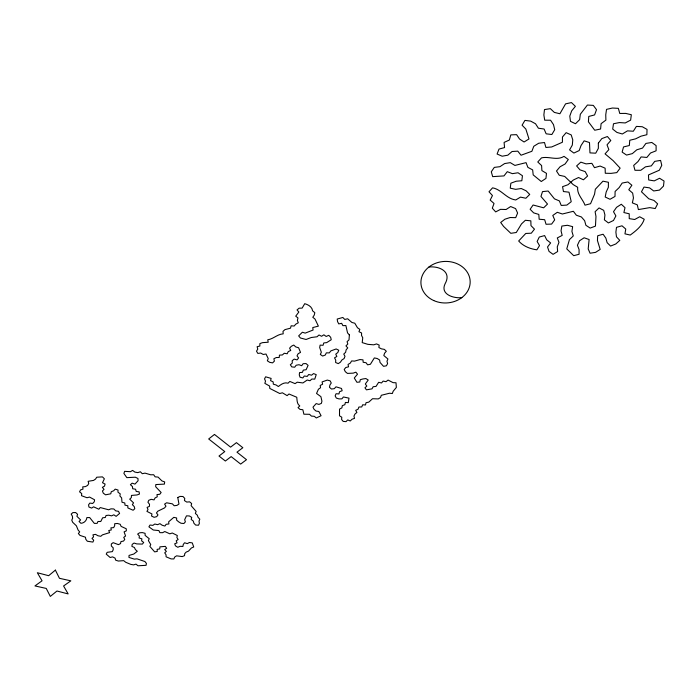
<?xml version="1.0" encoding="UTF-8"?>
<svg xmlns="http://www.w3.org/2000/svg" width="699" height="699" viewBox="0 0 699 699"><rect width="100%" height="100%" fill="white"/><g stroke="black" fill="none" stroke-linecap="round" stroke-linejoin="round"><path stroke-width="1.05" d="M428.933 267.009C439.61 265.873 451.938 271.754 445.08 283.794C439.959 294.384 453.703 298.604 461.812 297.634M598.353 143.146L598.353 148.354L595.731 153.195L589.965 152.889L589.493 142.552L584.154 140.84L581.052 145.506L579.183 150.565L573.87 153.064L569.58 149.892L572.315 145.104L572.769 139.87L571.214 134.933L566.146 132.661L562.459 137.004L562.415 142.238L551.712 146.956L545.919 147.472L544.486 142.526L538.693 143.243L533.783 146.283L531.887 151.281L521.026 155.239L517.793 151.15L512.044 151.508L507.824 155.187L502.162 156.209L497.103 154.033L498.999 149.088L504.564 147.568L504.084 142.421L509.344 140.018L510.812 134.89L516.605 134.654L519.54 139.014L524.075 142.002L528.977 138.944L525.831 129.035L522.083 125.2L524.932 120.403L530.663 121.119L535.539 123.767L538.396 128.214L544.093 129.018L546.146 133.815L551.852 134.514L554.709 129.726L553.503 124.632L550.559 120.228L544.704 120.184L543.866 114.951L544.495 109.568L550.375 108.668L554.324 112.399L559.908 113.745L565.578 103.854L571.459 102.587L575.391 106.344L571.686 110.853L569.79 116.086L570.471 121.338L575.487 123.749L579.646 119.634L580.31 114.269L587.422 105.042L593.311 105.392L596.518 109.673L594.578 114.933L588.75 116.445L588.409 121.809L594.735 130.241L600.581 129.009L601.096 123.679L605.893 120.114L605.753 114.776L606.531 109.367L612.446 108.03L618.353 108.354L619.768 113.456L625.719 113.413L631.328 114.732L630.638 120.123L625.255 122.945L619.393 122.57L613.495 123.758L612.7 129.088L616.911 132.417L622.346 133.99L627.484 130.862L633.32 131.237L636.396 126.397L642.267 126.729L647.038 129.411L646.872 134.706L641.009 136.174L635.592 138.848L629.755 140.272L629.345 145.523L623.543 146.93L622.136 152.102L626.566 155.073L632.342 153.623L636.789 149.804L642.538 148.074L645.893 143.444L651.8 142.456L656.108 145.602L656.108 150.801L650.516 153.02L646.855 157.441L641.114 156.917L637.986 161.565L633.67 165.436L634.972 170.285L640.765 170.303L645.483 166.834L651.319 165.89L654.718 161.373L660.59 160.412L661.778 165.305L659.358 170.207L648.48 174.942L648.689 179.966L654.255 180.875L659.568 178.271L664.05 181.032L663.491 186.091L659.48 190.102L653.696 190.958L649.572 187.865L643.997 187.07L641.481 191.797L648.777 198.778L653.958 200.43L657.628 203.855L655.225 208.547L649.747 207.629L638.379 209.578L637.305 204.868L632.35 202.859L633.46 197.922L632.647 193.09L628.794 189.744L631.879 185.244L627.912 181.958L622.171 183.059L619.157 187.594L615.103 191.474L614.998 196.436L610.017 199.285L605.203 197.022L606.164 192.068L608.366 187.28L608.418 182.273L602.949 181.172L595.338 189.237L594.543 194.217L590.55 203.724L585.002 205.165C582.748 199.058 576.876 194.401 577.671 187.28L573.136 184.562L564.705 176.428L559.252 175.248L556.491 171.002L560.048 166.781L565.089 163.985L568.313 159.512L564.023 156.358C556.92 160.866 549.021 156.095 541.498 157.869L537.776 161.985L541.603 165.567L541.891 170.617L546.487 173.352L545.954 178.394L541.262 181.513L533.197 174.899L532.655 169.901L527.885 167.367L526.05 162.64L514.91 165.427L510.287 162.649L504.634 163.566L499.96 166.677L494.298 167.393L491.292 171.797L492.673 176.629L503.979 175.912L507.282 171.674L512.384 173.658L518.029 172.767L522.441 175.729L521.838 180.744L516.185 181.233L510.864 183.19L510.261 188.162L515.661 189.342L521.271 188.512L526.12 190.818L529.72 194.436L525.893 198.245L520.502 197.118L515.757 199.966C506.286 198.761 501.681 189.525 492.577 187.83L489.003 191.779L492.463 195.537L490.174 200.097L494.044 203.479L492.306 208.171L495.687 211.902L500.536 209.342L506.085 209.508L510.663 206.537L515.591 208.599L517.601 213.038L515.705 217.66L510.174 217.511L504.905 219.215L500.685 222.483L503.595 226.432L510.82 233.317L516.281 232.496L521.506 223.907L525.368 220.281L530.847 220.84L530.978 225.628L534.473 229.158L531.292 233.204L525.77 233.457L518.675 240.989C523.289 246.275 530.078 248.844 536.867 249.831L539.514 245.611L537.129 241.496L539.279 237.048L544.626 235.58L546.714 239.836L550.629 242.946L547.535 246.992L549.047 251.404L553.075 254.34L557.653 251.518L557.26 246.878L558.973 242.326L557.295 237.931L562.179 235.406L561.035 230.827L561.856 226.057L567.413 225.279L572.638 226.651L571.922 231.43L573.276 235.956L569.449 239.626L566.758 248.879L573.704 255.685L579.069 254.261L579.078 249.604L577.426 245.244L579.541 240.753L584.128 237.782L589.117 239.53L588.191 248.966L590.078 253.221L595.583 252.365L600.17 249.412L597.435 240.508L597.68 235.764L603.115 234.226L605.867 238.141L607.125 242.649L610.585 246.074L615.793 243.977L619.795 240.369L616.474 236.821L615.889 232.138L616.501 227.341L621.996 225.803L625.762 229.054L624.958 233.85L630.236 235.056C635.872 230.897 641.997 226.161 644.233 219.268L639.699 216.76L634.692 219.503L629.24 218.638L629.222 213.789L623.892 212.548L625.011 207.673L621.315 204.257L616.544 207.341L613.495 211.71L615.898 215.912L613.486 220.482L608.383 222.937L604.382 219.844L604.941 214.995L603.709 210.338L599.052 207.926L595.102 211.718L595.976 216.454L595.461 226.109L590.174 228.084L585.902 225.288L584.635 220.692L581.402 216.97L576.334 215.213L573.372 211.281L562.389 213.999L557.286 212.304L552.787 215.458L554.683 219.888L551.616 224.082L546.05 224.274L544.661 219.696L539.156 219.241L538.815 214.436L533.652 212.863L530.122 209.272L533.101 204.999L543.63 207.813L547.509 204.056L540.947 196.454L542.511 191.613L548.165 191.028L554.456 198.839L559.392 200.928L561.227 205.445L566.872 205.087L571.24 201.696L568.995 192.181L563.438 191.535L562.573 186.677L567.972 184.728L573.355 180.01L578.554 177.52L583.438 179.8L587.597 176.017L585.168 171.613L579.96 169.84L576.614 165.943L580.817 162.133L586.068 163.881L591.861 163.33L594.482 167.673L600.118 166.047L605.133 168.188L605.282 173.256L611.022 173.378L616.806 172.609L620.135 168.144L613.093 160.621L605.054 153.867L608.855 149.612L607.02 144.833L610.804 140.508L607.414 136.515L601.813 138.62L598.353 143.146M177.764 497.513L178.97 504.049L176.943 505.394L174.173 505.744L172.391 503.848L166.615 502.791L164.588 504.119L165.969 506.172L164.562 507.902L157.817 511.196L156.462 512.935L157.974 514.918L156.663 516.666L154.077 517.304L151.543 516.019L151.945 513.948L146.93 511.38L148.005 509.519L147.087 507.378L149.429 506.382L149.516 504.241L147.926 502.249L148.773 500.274L151.176 499.331L154.068 499.881L155.064 497.95L157.292 496.797L156.969 494.586L159.774 494.289L161.137 492.498L155.694 486.766L155.816 484.564L164.387 484.11L164.684 481.934L161.897 480.903L158.07 477.094L155.126 476.832L153.658 474.726L150.748 474.804L144.999 473.127L142.29 473.704L140.368 471.773L137.834 472.62L134.89 472.096L132.609 470.401L130.468 471.685L124.614 471.344L123.889 473.433L126.842 477.644L135.326 477.207L137.974 478.5L138.07 480.737L134.968 484.11L132.155 483.158L130.398 484.704L132.443 486.53L132.696 488.75L135.606 489.239L136.183 491.449L139.092 491.834L139.459 494.044L137.021 494.953L131.447 495.425L131.351 497.583L129.717 499.173L133.535 502.861L132.373 504.687L134.225 506.557L134.802 508.723L133.116 510.253L127.847 507.937L127.838 505.788L124.972 505.159L124.833 502.992L121.993 502.24L121.626 497.906L119.887 495.958L120.245 493.852L117.965 492.21L118.026 490.034L115.204 489.134L113.666 490.785L111.263 491.72L110.783 493.8L105.549 494.822L103.286 493.171L102.447 490.978L104.029 489.352L102.36 487.352L104.509 486.154L105.086 484.075L102.5 482.721L104.378 478.789L102.438 476.884L96.759 477.225L95.545 479.068L93.544 480.414L88.135 481.314L88.738 483.542L87.637 485.412L85.47 486.583L82.718 486.897L82.998 489.108L80.542 489.92L79.564 491.825L81.722 493.564L81.512 495.687L87.008 497.74L89.551 497.068L94.592 499.785L94.234 501.865L92.687 503.463L89.813 503.097L88.563 504.853L88.922 507.02L91.63 508.094L93.605 506.819L98.83 509.221L100.228 507.553L108.633 509.781L110.966 508.837L113.823 508.959L115.65 510.838L118.515 511.336L119.59 513.442L116.13 516.343L113.806 514.814L111.578 515.853L108.738 515.198L106.021 515.513L105.331 517.47L102.631 517.802L100.77 521.506L97.965 521.48L97.135 523.368L94.339 523.394L89.682 517.566L86.886 517.583C86.632 520.685 84.002 523.114 80.927 523.315L79.074 521.48L80.603 519.934L76.881 516.264L77.624 514.342L75.649 512.542L72.862 512.612L71.193 514.08L72.381 516.159L72.626 518.274L71.77 520.143L72.652 522.249L76.401 525.814L78.078 529.982L79.686 531.895L78.375 533.529L80.018 535.425L85.453 537.216L85.82 539.296L87.314 541.227L92.888 542.083L93.727 540.248L92.006 538.405L93.544 536.902L92.958 534.814L95.553 534.368L97.965 535.757L100.778 536.299L102.447 534.866L109.638 532.612L108.729 530.532L111.281 529.956L110.931 527.85L113.657 527.623L114.645 525.797L114.706 523.708L117.441 523.472L120.219 524.285L121.102 526.382L126.257 528.767L126.336 530.856L124.099 531.852L125.558 536.028L123.732 537.374L124.78 539.418L123.496 541.078L120.918 541.594L120.56 543.577L118.419 544.635L113.151 542.669L111.324 543.988L111.333 546.024L113.177 547.789L113.186 549.807L112.329 551.616L107.148 552.341L106.239 554.124L110.127 557.487L112.6 556.885L115.073 558.134L115.658 560.161L118.332 561.044L123.697 560.65L125.706 562.276L130.853 564.408L133.631 564.871L136.008 564.128L137.965 565.779L146.065 565.325L146.414 563.385L144.903 561.533L136.978 558.833L134.322 559.121L128.957 557.426L129.027 555.425L133.815 554.027L137.292 551.275L135.379 549.563L134.435 547.535L131.893 546.365L132.198 544.372L134.059 543.062L136.777 543.918L142.369 544.093L143.714 542.45L141.591 540.843L141.88 538.824L139.136 537.985L139.354 535.958L137.633 534.097L139.564 532.813L142.308 532.586L145.095 533.32L145.121 535.399L149.228 538.719L148.38 540.589L150.757 544.556L149.848 546.391L154.662 551.878L157.275 551.424L157.135 549.379L159.722 548.872L159.914 546.854L165.357 546.365L166.659 548.322L164.693 549.571L166.371 551.389L164.711 552.848L166.039 554.779L166.074 556.806L171.124 558.912L173.902 558.938L174.663 557.077L176.611 555.827L182.221 556.587L184.527 555.67L184.719 553.66L186.196 552.079L188.503 551.127L191.421 547.955L193.719 546.985L192.269 542.896L189.429 542.485L187.297 543.63L184.58 542.765L183.269 544.46L182.893 546.461L180.062 546.303L177.782 547.273L175.458 545.858L174.698 543.796L177.03 542.878L176.2 540.816L178.14 539.506L176.899 537.514L177.284 535.495L172.277 533.005L169.84 533.826L164.789 531.528L162.657 532.673L159.835 532.655L158.909 530.576L153.291 530.008L148.913 526.836L150.014 525.028L152.871 525.368L154.794 524.032L157.625 524.661L159.922 523.656L162.142 525.229L164.92 526.059L166.144 524.285L168.887 523.962L168.651 521.83L173.798 517.347L176.637 517.985L176.62 520.108L178.638 521.83L181.024 523.263L183.898 523.499L185.392 521.838L184.667 519.707L186.476 515.845L189.359 515.958L191.744 517.4L191.168 519.427L193.308 521.07L193.885 523.21L195.641 525.054L198.516 525.229L199.39 523.298L199.014 521.148L199.818 519.174L198.07 517.304L197.301 515.163L195.327 513.407L196.139 511.423L191.098 505.639L191.675 503.568L189.595 501.838L186.764 502.083L184.422 500.554L184.781 498.422L182.981 496.517L180.062 496.404L177.764 497.513M349.378 334.935L349.011 339.836L347.071 341.645L347.814 344.039L345.953 345.891L347.735 347.901L346.11 349.884L345.638 352.27L343.751 354.07L344.991 356.298L344.091 358.561L341.837 360.037L340.483 362.117L338.272 363.62L335.607 362.501L335.738 360.116L334.533 357.871L336.839 356.455L335.756 354.166L337.818 352.506L338.753 350.243L336.167 348.958L330.863 350.907L329.299 352.899L326.346 352.846L325.271 355.048L322.641 356.044L320.325 354.454L321.339 352.226L319.679 347.517L320.116 345.131L323.078 345.289L323.768 342.947L326.695 342.615L331.247 339.731L330.662 337.294L328.757 335.319L326.171 336.455L323.873 334.795L321.592 336.289L318.997 334.97L317.058 336.761L311.282 337.512L306.066 339.478L300.395 337.984L298.656 335.896L302.37 332.235L305.21 333.117L313.065 330.05L312.776 327.569L318.377 326.118L315.022 319.076L312.803 317.276L314.235 315.127L314.83 312.68L312.61 310.863C312.147 306.809 308.268 304.703 304.729 303.681L302.134 308.119L299.12 308.189L297.04 309.919L298.831 312.042L295.721 316.175L297.984 317.94L297.381 320.36L298.29 322.789L295.852 324.109L294.122 326.049L291.142 325.786L290.504 328.172L284.939 329.631L282.99 331.378L283.209 333.842C277.381 334.192 273.414 338.945 267.752 339.793L268.206 342.23L262.474 342.659L259.862 343.611L259.871 346.031L257.127 346.713L257.765 349.116L256.498 351.195L257.835 353.423L260.683 353.047L263.191 354.454L266.022 354.035L268.215 358.587L267.341 360.798L269.7 362.344L272.584 362.877L274.401 361.13L273.886 358.753L276.28 357.53L279.198 357.495L279.451 355.127L282.361 354.961L284.266 353.257L287.175 353.773L288.268 351.597L290.758 350.452L289.587 348.172L291.317 346.311L293.737 345.053L295.764 346.931L298.604 347.752L300.526 352.383L298.167 353.711L297.014 355.861L298.613 357.949L297.058 359.898L294.235 359.103L292.191 360.693L292.287 363.078L290.338 364.747L291.78 366.888L294.69 367.211L296.166 365.245L298.971 364.721L301.697 365.699L303.13 363.707L306.04 363.576L308.093 365.367L306.118 369.71L303.287 370.129L302.431 372.34L299.556 372.584L299.268 374.909L300.02 377.215L302.833 377.941L304.318 376.001L307.211 376.412L308.731 374.481L311.562 375.197L313.563 373.581L316.228 374.655L314.751 379.129L311.85 379.024L310.007 380.745L307.202 380.029L302.929 382.947L297.241 382.196L295.083 383.629L289.823 381.436L288.075 383.183C284.336 381.986 281.12 384.336 278.359 386.538L276.096 384.974L273.318 384.188L273.152 381.864L270.574 380.658L271.125 378.404L265.637 376.805L264.537 378.884L265.506 381.138L264.86 383.358L269.657 386.101L269.77 388.417L279.757 393.511L282.405 392.794L287.114 395.634L288.975 394L296.769 397.259C297.119 400.352 296.857 403.891 299.757 405.927L298.045 407.639L300.011 409.387L302.85 409.728L303.89 414.21L309.57 414.297L311.413 416.088L314.253 416.307L316.306 417.958L321.068 415.73L318.84 411.484L316.018 411.047L314.052 409.317L312.986 407.159L316.184 403.585L318.91 404.415L321.374 403.375L321.933 401.165L320.902 396.648L316.542 393.458L318.438 389.212L320.57 387.753L320.203 385.437L322.606 384.24L322.082 381.925L327.289 380.081L330.094 380.824L331.274 383.017L329.902 385.018L329.474 387.298L331.492 389.046L334.323 388.661L335.974 386.818L341.488 388.461L342.143 390.75L339.565 391.693L338.936 393.93L336.044 393.738L335.153 395.887L336.298 398.046L339.015 398.919L341.89 398.849L343.419 396.962L348.993 398.15L348.277 402.633L345.393 402.467L344.852 404.695L342.309 405.656L341.89 407.884L339.539 409.09L339.504 415.809L341.802 417.233L341.593 419.461L343.183 421.383L346.022 421.646L347.718 419.907L350.278 420.99L351.973 419.251L354.533 418.352L353.956 416.123L354.97 414.053L356.892 412.445L355.695 410.348L358.098 409.186L358.893 407.028L361.759 406.949L362.624 404.8L365.507 404.948L366.023 402.711L368.792 402.135L372.523 398.727L378.281 398.911L380.536 397.513L381.278 395.302L389.448 393.24L392.349 393.511L393.144 391.291L396.35 387.447L396.01 382.764L393.083 382.65L388.085 380.073L385.997 381.68L383.139 381.086L381.488 382.982L378.666 382.283L376.036 386.398L373.152 386.73L371.999 388.845L366.433 389.85L364.957 387.796L366.809 386.049L365.324 383.996L368.224 380.038L365.883 378.561L363.008 378.937L360.282 379.697L359.793 382.003L356.909 382.274L354.279 378.01L357.512 374.183L355.878 372.165L353.248 373.135L347.447 373.415L345.332 371.702L344.205 369.465L345.778 367.517L348.556 366.826L348.032 364.459L350.348 363.069L351.597 360.937L354.55 361.112L360.02 359.557L362.973 359.863L363.165 362.265L366.084 362.737L367.578 364.843L370.418 364.249L374.349 357.923L377.242 358.526L379.618 360.02L380.011 362.414L383.524 366.328L386.398 365.804L387.596 363.629L386.984 361.261L387.919 358.998L383.795 355.52L384.599 353.196L386.329 351.248L384.354 349.378L381.427 348.853L378.875 347.517L379.173 345.088L376.508 343.917L373.764 344.825L367.866 344.345L362.213 342.606L362.755 337.748L361.532 335.459L361.601 332.977L358.963 331.719L359.854 329.369L357.486 327.77L354.804 323.226L351.903 322.466L347.648 318.77L344.782 319.46L342.842 317.468L337.215 319.05L337.538 321.557L338.753 323.89L341.654 323.322L342.877 325.647L345.874 325.542L347.552 332.916L349.378 334.935M55.387 570.122L48.65 575.696L37.335 572.734L42.054 580.79L34.95 585.928L46.248 588.436L50.319 596.413L56.96 591.013L68.153 593.923L63.583 585.989L70.835 580.834L59.459 578.309L55.387 570.122M214.479 434.437L208.678 438.963L224.772 451.598L218.997 456.036L225.366 461.017L231.159 456.613L240.666 464.084L246.502 459.689L236.978 452.174L242.841 447.718L236.454 442.65L230.591 447.142L214.479 434.437M433.773 300.57A24.64 20.787 -2 0 0 470.165 281.417A24.64 20.787 -2 0 0 432.69 264.589A24.64 20.787 -2 0 0 433.773 300.57"/></g></svg>
